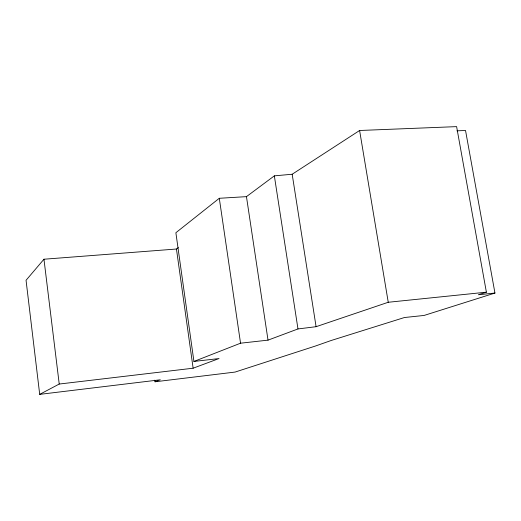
<?xml version="1.0" encoding="UTF-8"?>
<svg xmlns="http://www.w3.org/2000/svg" width="521" height="521" viewBox="0 0 521 521"><rect width="100%" height="100%" fill="white"/><g stroke="black" fill="none" stroke-linecap="round" stroke-linejoin="round"><path stroke-width="0.78" d="M178.358 247.592L176.443 249.018L43.959 259.224L26.05 280.285L39.7 394.371L160.292 379.789L155.004 381.789L154.783 380.18M456.943 130.83L465.533 130.491L494.95 293.049L478.382 294.749L486.393 292.177L456.617 126.629L359.607 130.491L292.177 174.242L274.346 175.857L246.459 196.645L219.295 198.286L175.877 232.731L193.929 361.45L219.035 358.546L193.128 368.21L59.231 384.042L39.7 394.371M193.929 361.45L240.546 343.202L268.022 340.141L297.979 328.94L316.084 326.7L388.249 302.265L486.393 292.177M494.95 293.049L424.101 315.446L404.433 317.523L331.141 340.506L315.576 345.977L235.095 372.066L155.004 381.789M359.607 130.491L388.249 302.265M292.177 174.242L316.084 326.7M274.346 175.857L297.979 328.94M246.459 196.645L268.022 340.141M219.295 198.286L240.546 343.202M176.443 249.018L193.128 368.21M43.959 259.224L59.231 384.042"/></g></svg>
